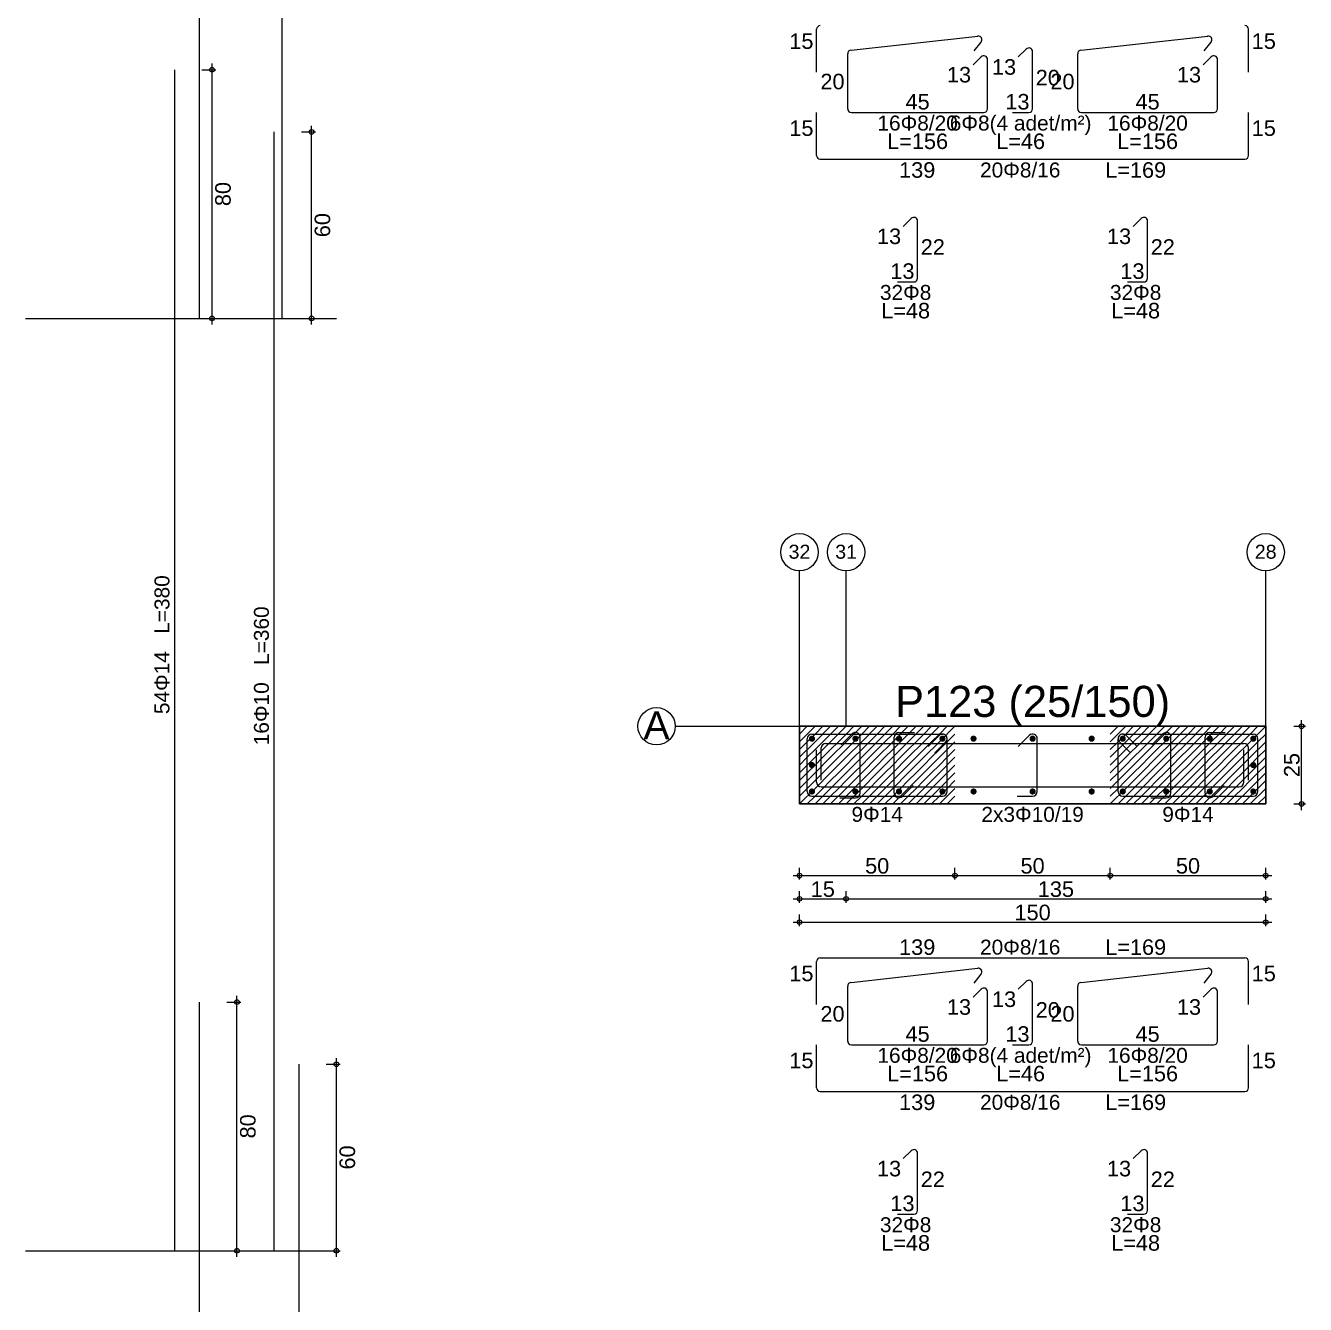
# Model space of a CAD drawing. Header units: millimetres. Extents: x 2232 to 85269, y -3593 to 5869.
# Drawn here: x 70782 to 71399, y -265 to 353 of the extents above; entities that cross this region are included whole.
import ezdxf

# ---------------------------------------------------------------- set-up
doc = ezdxf.new("R2010")
doc.units = ezdxf.units.MM
doc.linetypes.add('CENTER2', pattern=[112.5, 75, -12.5, 12.5, -12.5])
for name, color, linetype in [('Donatı Topl. Uzun. Yazısı', 7, 'Continuous'), ('Donatı Uz. Yazısı', 7, 'Continuous'), ('Donatı Yazısı', 7, 'Continuous'), ('Donatı Çizgisi', 7, 'Continuous'), ('Panel', 7, 'Continuous'), ('Standart', 7, 'Continuous'), ('Ölçülendirme', 7, 'Continuous')]:
    doc.layers.add(name, color=color, linetype=linetype)
doc.styles.add('arial_1_18', font='arial.ttf', dxfattribs={"height": 0.2})

# ---------------------------------------------------------------- blocks, each defined once
blk = doc.blocks.new('IDE824Entity7263')
at = {"layer": 'Donatı Çizgisi', "linetype": 'Continuous', "lineweight": 5}
h = blk.add_hatch(color=5, dxfattribs=at)
edge = h.paths.add_edge_path(flags=0)
edge.add_arc((21488.83, 1124), 1, 0, 360)
h = blk.add_hatch(color=5, dxfattribs=at)
edge = h.paths.add_edge_path(flags=0)
edge.add_arc((21502.83, 1124), 1, 0, 360)
h = blk.add_hatch(color=5, dxfattribs=at)
edge = h.paths.add_edge_path(flags=0)
edge.add_arc((21516.83, 1124), 1, 0, 360)
h = blk.add_hatch(color=5, dxfattribs=at)
edge = h.paths.add_edge_path(flags=0)
edge.add_arc((21530.83, 1124), 1, 0, 360)
h = blk.add_hatch(color=5, dxfattribs=at)
edge = h.paths.add_edge_path(flags=0)
edge.add_arc((21540.83, 1124), 1, 0, 360)
h = blk.add_hatch(color=5, dxfattribs=at)
edge = h.paths.add_edge_path(flags=0)
edge.add_arc((21559.83, 1124), 1, 0, 360)
h = blk.add_hatch(color=5, dxfattribs=at)
edge = h.paths.add_edge_path(flags=0)
edge.add_arc((21578.83, 1124), 1, 0, 360)
h = blk.add_hatch(color=5, dxfattribs=at)
edge = h.paths.add_edge_path(flags=0)
edge.add_arc((21588.83, 1124), 1, 0, 360)
h = blk.add_hatch(color=5, dxfattribs=at)
edge = h.paths.add_edge_path(flags=0)
edge.add_arc((21602.83, 1124), 1, 0, 360)
h = blk.add_hatch(color=5, dxfattribs=at)
edge = h.paths.add_edge_path(flags=0)
edge.add_arc((21616.83, 1124), 1, 0, 360)
h = blk.add_hatch(color=5, dxfattribs=at)
edge = h.paths.add_edge_path(flags=0)
edge.add_arc((21630.83, 1124), 1, 0, 360)
h = blk.add_hatch(color=5, dxfattribs=at)
edge = h.paths.add_edge_path(flags=0)
edge.add_arc((21488.83, 1115.5), 1, 0, 360)
h = blk.add_hatch(color=5, dxfattribs=at)
edge = h.paths.add_edge_path(flags=0)
edge.add_arc((21630.83, 1115.5), 1, 0, 360)
h = blk.add_hatch(color=5, dxfattribs=at)
edge = h.paths.add_edge_path(flags=0)
edge.add_arc((21488.83, 1107), 1, 0, 360)
h = blk.add_hatch(color=5, dxfattribs=at)
edge = h.paths.add_edge_path(flags=0)
edge.add_arc((21502.83, 1107), 1, 0, 360)
h = blk.add_hatch(color=5, dxfattribs=at)
edge = h.paths.add_edge_path(flags=0)
edge.add_arc((21516.83, 1107), 1, 0, 360)
h = blk.add_hatch(color=5, dxfattribs=at)
edge = h.paths.add_edge_path(flags=0)
edge.add_arc((21530.83, 1107), 1, 0, 360)
h = blk.add_hatch(color=5, dxfattribs=at)
edge = h.paths.add_edge_path(flags=0)
edge.add_arc((21540.83, 1107), 1, 0, 360)
h = blk.add_hatch(color=5, dxfattribs=at)
edge = h.paths.add_edge_path(flags=0)
edge.add_arc((21559.83, 1107), 1, 0, 360)
h = blk.add_hatch(color=5, dxfattribs=at)
edge = h.paths.add_edge_path(flags=0)
edge.add_arc((21578.83, 1107), 1, 0, 360)
h = blk.add_hatch(color=5, dxfattribs=at)
edge = h.paths.add_edge_path(flags=0)
edge.add_arc((21588.83, 1107), 1, 0, 360)
h = blk.add_hatch(color=5, dxfattribs=at)
edge = h.paths.add_edge_path(flags=0)
edge.add_arc((21602.83, 1107), 1, 0, 360)
h = blk.add_hatch(color=5, dxfattribs=at)
edge = h.paths.add_edge_path(flags=0)
edge.add_arc((21616.83, 1107), 1, 0, 360)
h = blk.add_hatch(color=5, dxfattribs=at)
edge = h.paths.add_edge_path(flags=0)
edge.add_arc((21630.83, 1107), 1, 0, 360)
at = {"layer": 'Donatı Çizgisi', "color": 5, "linetype": 'Continuous', "lineweight": 5}
for points in [[(21291.83, 1259.24), (21291.83, 1554.24)], [(21318.43, 1259.24), (21318.43, 1554.24)], [(21283.83, 959.24), (21283.83, 1339.24)], [(21315.83, 959.24), (21315.83, 1319.24)], [(21291.83, 559.24), (21291.83, 1039.24)], [(21323.83, 559.24), (21323.83, 1019.24)]]:
    blk.add_lwpolyline(points, dxfattribs=at)
at = {"layer": 'Donatı Çizgisi', "color": 1, "linetype": 'Continuous', "lineweight": 5}
for points in [[(21490.33, 1338.46), (21490.33, 1352.26)], [(21629.33, 1338.46), (21629.33, 1352.26)], [(21501.4, 1345.58), (21542.17, 1350.11)], [(21540.99, 1345.35), (21543.24, 1348.17)], [(21575.4, 1345.58), (21616.17, 1350.11)], [(21614.99, 1345.35), (21617.24, 1348.17)], [(21500.33, 1326.66), (21500.33, 1344.39)], [(21540.73, 1340.86), (21543.28, 1343.41)], [(21545.33, 1326.66), (21545.33, 1342.56)], [(21555.23, 1343.36), (21557.78, 1345.91)], [(21559.83, 1326.66), (21559.83, 1345.06)], [(21574.33, 1326.66), (21574.33, 1344.39)], [(21614.73, 1340.86), (21617.28, 1343.41)], [(21619.33, 1326.66), (21619.33, 1342.56)], [(21490.33, 1311.66), (21490.33, 1325.46)], [(21501.53, 1325.46), (21544.13, 1325.46)], [(21553.33, 1325.46), (21558.63, 1325.46)], [(21575.53, 1325.46), (21618.13, 1325.46)], [(21629.33, 1311.66), (21629.33, 1325.46)], [(21491.53, 1310.46), (21628.13, 1310.46)], [(21518.23, 1288.86), (21520.78, 1291.41)], [(21522.83, 1272.16), (21522.83, 1290.56)], [(21592.23, 1288.86), (21594.78, 1291.41)], [(21596.83, 1272.16), (21596.83, 1290.56)], [(21516.33, 1270.96), (21521.63, 1270.96)], [(21590.33, 1270.96), (21595.63, 1270.96)], [(21488.83, 1125.5), (21530.83, 1125.5)], [(21498.23, 1122.03), (21501.77, 1125.56)], [(21504.33, 1106.5), (21504.33, 1124.5)], [(21515.33, 1106.5), (21515.33, 1124.5)], [(21516.83, 1126), (21521.83, 1126)], [(21526.23, 1121.53), (21529.77, 1125.06)], [(21555.23, 1121.53), (21558.77, 1125.06)], [(21588.83, 1125.5), (21630.83, 1125.5)], [(21589.89, 1125.06), (21593.43, 1121.53)], [(21598.23, 1122.03), (21601.77, 1125.56)], [(21604.33, 1106.5), (21604.33, 1124.5)], [(21615.33, 1106.5), (21615.33, 1124.5)], [(21616.83, 1126), (21621.83, 1126)], [(21487.33, 1107), (21487.33, 1124)], [(21490.33, 1110), (21490.33, 1120.4)], [(21491.83, 1110.6), (21491.83, 1121)], [(21493.33, 1122.5), (21627.83, 1122.5)], [(21528.35, 1119.4), (21531.89, 1122.94)], [(21532.33, 1107), (21532.33, 1124)], [(21561.33, 1107), (21561.33, 1124)], [(21587.33, 1107), (21587.33, 1124)], [(21587.77, 1122.94), (21591.3, 1119.4)], [(21627.83, 1110), (21627.83, 1120.4)], [(21629.33, 1110.6), (21629.33, 1121)], [(21632.33, 1107), (21632.33, 1124)], [(21491.83, 1108.5), (21626.33, 1108.5)], [(21517.89, 1105.44), (21521.43, 1108.97)], [(21617.89, 1105.44), (21621.43, 1108.97)], [(21488.83, 1105.5), (21530.83, 1105.5)], [(21497.83, 1105), (21502.83, 1105)], [(21554.83, 1105.5), (21559.83, 1105.5)], [(21588.83, 1105.5), (21630.83, 1105.5)], [(21597.83, 1105), (21602.83, 1105)], [(21490.33, 1038.46), (21490.33, 1052.26)], [(21491.53, 1053.46), (21628.13, 1053.46)], [(21501.4, 1045.58), (21542.17, 1050.11)], [(21575.4, 1045.58), (21616.17, 1050.11)], [(21629.33, 1038.46), (21629.33, 1052.26)], [(21540.99, 1045.35), (21543.24, 1048.17)], [(21555.23, 1043.36), (21557.78, 1045.91)], [(21614.99, 1045.35), (21617.24, 1048.17)], [(21500.33, 1026.66), (21500.33, 1044.39)], [(21540.73, 1040.86), (21543.28, 1043.41)], [(21545.33, 1026.66), (21545.33, 1042.56)], [(21559.83, 1026.66), (21559.83, 1045.06)], [(21574.33, 1026.66), (21574.33, 1044.39)], [(21614.73, 1040.86), (21617.28, 1043.41)], [(21619.33, 1026.66), (21619.33, 1042.56)], [(21490.33, 1011.66), (21490.33, 1025.46)], [(21501.53, 1025.46), (21544.13, 1025.46)], [(21553.33, 1025.46), (21558.63, 1025.46)], [(21575.53, 1025.46), (21618.13, 1025.46)], [(21629.33, 1011.66), (21629.33, 1025.46)], [(21491.53, 1010.46), (21628.13, 1010.46)], [(21518.23, 988.86), (21520.78, 991.41)], [(21522.83, 972.16), (21522.83, 990.56)], [(21592.23, 988.86), (21594.78, 991.41)], [(21596.83, 972.16), (21596.83, 990.56)], [(21516.33, 970.96), (21521.63, 970.96)], [(21590.33, 970.96), (21595.63, 970.96)]]:
    blk.add_lwpolyline(points, dxfattribs=at)
for centre, radius, start, end in [((21491.53, 1352.26), 1.2, 90, 180), ((21628.13, 1352.26), 1.2, 360, 90), ((21542.31, 1348.92), 1.2, 321.3402, 96.3402), ((21616.31, 1348.92), 1.2, 321.3402, 96.3402), ((21501.53, 1344.39), 1.2, 96.3402, 180), ((21544.13, 1342.56), 1.2, 0, 135), ((21558.63, 1345.06), 1.2, 0, 135), ((21575.53, 1344.39), 1.2, 96.3402, 180), ((21618.13, 1342.56), 1.2, 0, 135), ((21501.53, 1326.66), 1.2, 180, 270), ((21544.13, 1326.66), 1.2, 270, 0), ((21558.63, 1326.66), 1.2, 270, 0), ((21575.53, 1326.66), 1.2, 180, 270), ((21618.13, 1326.66), 1.2, 270, 0), ((21491.53, 1311.66), 1.2, 180, 270), ((21628.13, 1311.66), 1.2, 270, 0), ((21521.63, 1290.56), 1.2, 0, 135), ((21595.63, 1290.56), 1.2, 0, 135), ((21521.63, 1272.16), 1.2, 270, 0), ((21595.63, 1272.16), 1.2, 270, 0), ((21488.83, 1124), 1.5, 90, 180), ((21502.83, 1124.5), 1.5, 0, 135), ((21516.83, 1124.5), 1.5, 90, 180), ((21530.83, 1124), 1.5, 0, 135), ((21530.83, 1124), 1.5, 315, 90), ((21559.83, 1124), 1.5, 0, 135), ((21588.83, 1124), 1.5, 90, 225), ((21588.83, 1124), 1.5, 45, 180), ((21602.83, 1124.5), 1.5, 0, 135), ((21616.83, 1124.5), 1.5, 90, 180), ((21630.83, 1124), 1.5, 0, 90), ((21493.33, 1121), 1.5, 90, 180), ((21627.83, 1121), 1.5, 0, 90), ((21491.83, 1110), 1.5, 180, 270), ((21626.33, 1110), 1.5, 270, 0), ((21488.83, 1107), 1.5, 180, 270), ((21502.83, 1106.5), 1.5, 270, 0), ((21516.83, 1106.5), 1.5, 180, 315), ((21530.83, 1107), 1.5, 270, 0), ((21559.83, 1107), 1.5, 270, 0), ((21588.83, 1107), 1.5, 180, 270), ((21602.83, 1106.5), 1.5, 270, 0), ((21616.83, 1106.5), 1.5, 180, 315), ((21630.83, 1107), 1.5, 270, 360), ((21491.53, 1052.26), 1.2, 90, 180), ((21542.31, 1048.92), 1.2, 321.3402, 96.3402), ((21616.31, 1048.92), 1.2, 321.3402, 96.3402), ((21628.13, 1052.26), 1.2, 360, 90), ((21558.63, 1045.06), 1.2, 0, 135), ((21501.53, 1044.39), 1.2, 96.3402, 180), ((21544.13, 1042.56), 1.2, 0, 135), ((21575.53, 1044.39), 1.2, 96.3402, 180), ((21618.13, 1042.56), 1.2, 0, 135), ((21501.53, 1026.66), 1.2, 180, 270), ((21544.13, 1026.66), 1.2, 270, 0), ((21558.63, 1026.66), 1.2, 270, 0), ((21575.53, 1026.66), 1.2, 180, 270), ((21618.13, 1026.66), 1.2, 270, 0), ((21491.53, 1011.66), 1.2, 180, 270), ((21628.13, 1011.66), 1.2, 270, 0), ((21521.63, 990.56), 1.2, 0, 135), ((21595.63, 990.56), 1.2, 0, 135), ((21521.63, 972.16), 1.2, 270, 0), ((21595.63, 972.16), 1.2, 270, 0)]:
    blk.add_arc(centre, radius, start, end, dxfattribs=at)
at = {"layer": 'Panel', "color": 1, "linetype": 'Continuous', "lineweight": 5}
for points in [[(21235.83, 1259.24), (21335.83, 1259.24)], [(21235.83, 959.24), (21335.83, 959.24)]]:
    blk.add_lwpolyline(points, dxfattribs=at)
at = {"layer": 'Panel', "color": 250, "linetype": 'CENTER2', "lineweight": 5}
for points in [[(21484.83, 1128), (21484.83, 1178)], [(21499.83, 1128), (21499.83, 1178)], [(21634.83, 1128), (21634.83, 1178)], [(21444.83, 1128), (21484.83, 1128)]]:
    blk.add_lwpolyline(points, dxfattribs=at)
at = {"layer": 'Panel', "color": 251, "linetype": 'Continuous', "lineweight": -3}
for points in [[(21484.83, 1123), (21489.83, 1128)], [(21484.83, 1125.5), (21487.33, 1128)], [(21487.33, 1123), (21489.83, 1125.5)], [(21489.83, 1123), (21494.83, 1128)], [(21489.83, 1125.5), (21492.33, 1128)], [(21492.33, 1123), (21494.83, 1125.5)], [(21494.83, 1123), (21499.83, 1128)], [(21494.83, 1125.5), (21497.33, 1128)], [(21497.33, 1123), (21499.83, 1125.5)], [(21499.83, 1123), (21504.83, 1128)], [(21499.83, 1125.5), (21502.33, 1128)], [(21502.33, 1123), (21504.83, 1125.5)], [(21504.83, 1123), (21509.83, 1128)], [(21504.83, 1125.5), (21507.33, 1128)], [(21507.33, 1123), (21509.83, 1125.5)], [(21509.83, 1123), (21514.83, 1128)], [(21509.83, 1125.5), (21512.33, 1128)], [(21512.33, 1123), (21514.83, 1125.5)], [(21514.83, 1123), (21519.83, 1128)], [(21514.83, 1125.5), (21517.33, 1128)], [(21517.33, 1123), (21519.83, 1125.5)], [(21519.83, 1123), (21524.83, 1128)], [(21519.83, 1125.5), (21522.33, 1128)], [(21522.33, 1123), (21524.83, 1125.5)], [(21524.83, 1123), (21529.83, 1128)], [(21524.83, 1125.5), (21527.33, 1128)], [(21527.33, 1123), (21529.83, 1125.5)], [(21529.83, 1123), (21534.83, 1128)], [(21529.83, 1125.5), (21532.33, 1128)], [(21532.33, 1123), (21534.83, 1125.5)], [(21584.83, 1123), (21589.83, 1128)], [(21584.83, 1125.5), (21587.33, 1128)], [(21587.33, 1123), (21589.83, 1125.5)], [(21589.83, 1123), (21594.83, 1128)], [(21589.83, 1125.5), (21592.33, 1128)], [(21592.33, 1123), (21594.83, 1125.5)], [(21594.83, 1123), (21599.83, 1128)], [(21594.83, 1125.5), (21597.33, 1128)], [(21597.33, 1123), (21599.83, 1125.5)], [(21599.83, 1123), (21604.83, 1128)], [(21599.83, 1125.5), (21602.33, 1128)], [(21602.33, 1123), (21604.83, 1125.5)], [(21604.83, 1123), (21609.83, 1128)], [(21604.83, 1125.5), (21607.33, 1128)], [(21607.33, 1123), (21609.83, 1125.5)], [(21609.83, 1123), (21614.83, 1128)], [(21609.83, 1125.5), (21612.33, 1128)], [(21612.33, 1123), (21614.83, 1125.5)], [(21614.83, 1123), (21619.83, 1128)], [(21614.83, 1125.5), (21617.33, 1128)], [(21617.33, 1123), (21619.83, 1125.5)], [(21619.83, 1123), (21624.83, 1128)], [(21619.83, 1125.5), (21622.33, 1128)], [(21622.33, 1123), (21624.83, 1125.5)], [(21624.83, 1123), (21629.83, 1128)], [(21624.83, 1125.5), (21627.33, 1128)], [(21627.33, 1123), (21629.83, 1125.5)], [(21629.83, 1123), (21634.83, 1128)], [(21629.83, 1125.5), (21632.33, 1128)], [(21632.33, 1123), (21634.83, 1125.5)], [(21484.83, 1118), (21489.83, 1123)], [(21484.83, 1120.5), (21487.33, 1123)], [(21487.33, 1118), (21489.83, 1120.5)], [(21489.83, 1118), (21494.83, 1123)], [(21489.83, 1120.5), (21492.33, 1123)], [(21492.33, 1118), (21494.83, 1120.5)], [(21494.83, 1118), (21499.83, 1123)], [(21494.83, 1120.5), (21497.33, 1123)], [(21497.33, 1118), (21499.83, 1120.5)], [(21499.83, 1118), (21504.83, 1123)], [(21499.83, 1120.5), (21502.33, 1123)], [(21502.33, 1118), (21504.83, 1120.5)], [(21504.83, 1118), (21509.83, 1123)], [(21504.83, 1120.5), (21507.33, 1123)], [(21507.33, 1118), (21509.83, 1120.5)], [(21509.83, 1118), (21514.83, 1123)], [(21509.83, 1120.5), (21512.33, 1123)], [(21512.33, 1118), (21514.83, 1120.5)], [(21514.83, 1118), (21519.83, 1123)], [(21514.83, 1120.5), (21517.33, 1123)], [(21517.33, 1118), (21519.83, 1120.5)], [(21519.83, 1118), (21524.83, 1123)], [(21519.83, 1120.5), (21522.33, 1123)], [(21522.33, 1118), (21524.83, 1120.5)], [(21524.83, 1118), (21529.83, 1123)], [(21524.83, 1120.5), (21527.33, 1123)], [(21527.33, 1118), (21529.83, 1120.5)], [(21529.83, 1118), (21534.83, 1123)], [(21529.83, 1120.5), (21532.33, 1123)], [(21532.33, 1118), (21534.83, 1120.5)], [(21584.83, 1118), (21589.83, 1123)], [(21584.83, 1120.5), (21587.33, 1123)], [(21587.33, 1118), (21589.83, 1120.5)], [(21589.83, 1118), (21594.83, 1123)], [(21589.83, 1120.5), (21592.33, 1123)], [(21592.33, 1118), (21594.83, 1120.5)], [(21594.83, 1118), (21599.83, 1123)], [(21594.83, 1120.5), (21597.33, 1123)], [(21597.33, 1118), (21599.83, 1120.5)], [(21599.83, 1118), (21604.83, 1123)], [(21599.83, 1120.5), (21602.33, 1123)], [(21602.33, 1118), (21604.83, 1120.5)], [(21604.83, 1118), (21609.83, 1123)], [(21604.83, 1120.5), (21607.33, 1123)], [(21607.33, 1118), (21609.83, 1120.5)], [(21609.83, 1118), (21614.83, 1123)], [(21609.83, 1120.5), (21612.33, 1123)], [(21612.33, 1118), (21614.83, 1120.5)], [(21614.83, 1118), (21619.83, 1123)], [(21614.83, 1120.5), (21617.33, 1123)], [(21617.33, 1118), (21619.83, 1120.5)], [(21619.83, 1118), (21624.83, 1123)], [(21619.83, 1120.5), (21622.33, 1123)], [(21622.33, 1118), (21624.83, 1120.5)], [(21624.83, 1118), (21629.83, 1123)], [(21624.83, 1120.5), (21627.33, 1123)], [(21627.33, 1118), (21629.83, 1120.5)], [(21629.83, 1118), (21634.83, 1123)], [(21629.83, 1120.5), (21632.33, 1123)], [(21632.33, 1118), (21634.83, 1120.5)], [(21484.83, 1113), (21489.83, 1118)], [(21484.83, 1115.5), (21487.33, 1118)], [(21489.83, 1113), (21494.83, 1118)], [(21489.83, 1115.5), (21492.33, 1118)], [(21494.83, 1113), (21499.83, 1118)], [(21494.83, 1115.5), (21497.33, 1118)], [(21499.83, 1113), (21504.83, 1118)], [(21499.83, 1115.5), (21502.33, 1118)], [(21504.83, 1113), (21509.83, 1118)], [(21504.83, 1115.5), (21507.33, 1118)], [(21509.83, 1113), (21514.83, 1118)], [(21509.83, 1115.5), (21512.33, 1118)], [(21514.83, 1113), (21519.83, 1118)], [(21514.83, 1115.5), (21517.33, 1118)], [(21519.83, 1113), (21524.83, 1118)], [(21519.83, 1115.5), (21522.33, 1118)], [(21524.83, 1113), (21529.83, 1118)], [(21524.83, 1115.5), (21527.33, 1118)], [(21529.83, 1113), (21534.83, 1118)], [(21529.83, 1115.5), (21532.33, 1118)], [(21584.83, 1113), (21589.83, 1118)], [(21584.83, 1115.5), (21587.33, 1118)], [(21589.83, 1113), (21594.83, 1118)], [(21589.83, 1115.5), (21592.33, 1118)], [(21594.83, 1113), (21599.83, 1118)], [(21594.83, 1115.5), (21597.33, 1118)], [(21599.83, 1113), (21604.83, 1118)], [(21599.83, 1115.5), (21602.33, 1118)], [(21604.83, 1113), (21609.83, 1118)], [(21604.83, 1115.5), (21607.33, 1118)], [(21609.83, 1113), (21614.83, 1118)], [(21609.83, 1115.5), (21612.33, 1118)], [(21614.83, 1113), (21619.83, 1118)], [(21614.83, 1115.5), (21617.33, 1118)], [(21619.83, 1113), (21624.83, 1118)], [(21619.83, 1115.5), (21622.33, 1118)], [(21624.83, 1113), (21629.83, 1118)], [(21624.83, 1115.5), (21627.33, 1118)], [(21629.83, 1113), (21634.83, 1118)], [(21629.83, 1115.5), (21632.33, 1118)], [(21484.83, 1108), (21489.83, 1113)], [(21484.83, 1110.5), (21487.33, 1113)], [(21487.33, 1113), (21489.83, 1115.5)], [(21489.83, 1108), (21494.83, 1113)], [(21489.83, 1110.5), (21492.33, 1113)], [(21492.33, 1113), (21494.83, 1115.5)], [(21494.83, 1108), (21499.83, 1113)], [(21494.83, 1110.5), (21497.33, 1113)], [(21497.33, 1113), (21499.83, 1115.5)], [(21499.83, 1108), (21504.83, 1113)], [(21499.83, 1110.5), (21502.33, 1113)], [(21502.33, 1113), (21504.83, 1115.5)], [(21504.83, 1108), (21509.83, 1113)], [(21504.83, 1110.5), (21507.33, 1113)], [(21507.33, 1113), (21509.83, 1115.5)], [(21509.83, 1108), (21514.83, 1113)], [(21509.83, 1110.5), (21512.33, 1113)], [(21512.33, 1113), (21514.83, 1115.5)], [(21514.83, 1108), (21519.83, 1113)], [(21514.83, 1110.5), (21517.33, 1113)], [(21517.33, 1113), (21519.83, 1115.5)], [(21519.83, 1108), (21524.83, 1113)], [(21519.83, 1110.5), (21522.33, 1113)], [(21522.33, 1113), (21524.83, 1115.5)], [(21524.83, 1108), (21529.83, 1113)], [(21524.83, 1110.5), (21527.33, 1113)], [(21527.33, 1113), (21529.83, 1115.5)], [(21529.83, 1108), (21534.83, 1113)], [(21529.83, 1110.5), (21532.33, 1113)], [(21532.33, 1113), (21534.83, 1115.5)], [(21584.83, 1108), (21589.83, 1113)], [(21584.83, 1110.5), (21587.33, 1113)], [(21587.33, 1113), (21589.83, 1115.5)], [(21589.83, 1108), (21594.83, 1113)], [(21589.83, 1110.5), (21592.33, 1113)], [(21592.33, 1113), (21594.83, 1115.5)], [(21594.83, 1108), (21599.83, 1113)], [(21594.83, 1110.5), (21597.33, 1113)], [(21597.33, 1113), (21599.83, 1115.5)], [(21599.83, 1108), (21604.83, 1113)], [(21599.83, 1110.5), (21602.33, 1113)], [(21602.33, 1113), (21604.83, 1115.5)], [(21604.83, 1108), (21609.83, 1113)], [(21604.83, 1110.5), (21607.33, 1113)], [(21607.33, 1113), (21609.83, 1115.5)], [(21609.83, 1108), (21614.83, 1113)], [(21609.83, 1110.5), (21612.33, 1113)], [(21612.33, 1113), (21614.83, 1115.5)], [(21614.83, 1108), (21619.83, 1113)], [(21614.83, 1110.5), (21617.33, 1113)], [(21617.33, 1113), (21619.83, 1115.5)], [(21619.83, 1108), (21624.83, 1113)], [(21619.83, 1110.5), (21622.33, 1113)], [(21622.33, 1113), (21624.83, 1115.5)], [(21624.83, 1108), (21629.83, 1113)], [(21624.83, 1110.5), (21627.33, 1113)], [(21627.33, 1113), (21629.83, 1115.5)], [(21629.83, 1108), (21634.83, 1113)], [(21629.83, 1110.5), (21632.33, 1113)], [(21632.33, 1113), (21634.83, 1115.5)], [(21484.83, 1103), (21489.83, 1108)], [(21484.83, 1105.5), (21487.33, 1108)], [(21487.33, 1108), (21489.83, 1110.5)], [(21489.83, 1103), (21494.83, 1108)], [(21489.83, 1105.5), (21492.33, 1108)], [(21492.33, 1108), (21494.83, 1110.5)], [(21494.83, 1103), (21499.83, 1108)], [(21494.83, 1105.5), (21497.33, 1108)], [(21497.33, 1108), (21499.83, 1110.5)], [(21499.83, 1103), (21504.83, 1108)], [(21499.83, 1105.5), (21502.33, 1108)], [(21502.33, 1108), (21504.83, 1110.5)], [(21504.83, 1103), (21509.83, 1108)], [(21504.83, 1105.5), (21507.33, 1108)], [(21507.33, 1108), (21509.83, 1110.5)], [(21509.83, 1103), (21514.83, 1108)], [(21509.83, 1105.5), (21512.33, 1108)], [(21512.33, 1108), (21514.83, 1110.5)], [(21514.83, 1103), (21519.83, 1108)], [(21514.83, 1105.5), (21517.33, 1108)], [(21517.33, 1108), (21519.83, 1110.5)], [(21519.83, 1103), (21524.83, 1108)], [(21519.83, 1105.5), (21522.33, 1108)], [(21522.33, 1108), (21524.83, 1110.5)], [(21524.83, 1103), (21529.83, 1108)], [(21524.83, 1105.5), (21527.33, 1108)], [(21527.33, 1108), (21529.83, 1110.5)], [(21529.83, 1103), (21534.83, 1108)], [(21529.83, 1105.5), (21532.33, 1108)], [(21532.33, 1108), (21534.83, 1110.5)], [(21584.83, 1103), (21589.83, 1108)], [(21584.83, 1105.5), (21587.33, 1108)], [(21587.33, 1108), (21589.83, 1110.5)], [(21589.83, 1103), (21594.83, 1108)], [(21589.83, 1105.5), (21592.33, 1108)], [(21592.33, 1108), (21594.83, 1110.5)], [(21594.83, 1103), (21599.83, 1108)], [(21594.83, 1105.5), (21597.33, 1108)], [(21597.33, 1108), (21599.83, 1110.5)], [(21599.83, 1103), (21604.83, 1108)], [(21599.83, 1105.5), (21602.33, 1108)], [(21602.33, 1108), (21604.83, 1110.5)], [(21604.83, 1103), (21609.83, 1108)], [(21604.83, 1105.5), (21607.33, 1108)], [(21607.33, 1108), (21609.83, 1110.5)], [(21609.83, 1103), (21614.83, 1108)], [(21609.83, 1105.5), (21612.33, 1108)], [(21612.33, 1108), (21614.83, 1110.5)], [(21614.83, 1103), (21619.83, 1108)], [(21614.83, 1105.5), (21617.33, 1108)], [(21617.33, 1108), (21619.83, 1110.5)], [(21619.83, 1103), (21624.83, 1108)], [(21619.83, 1105.5), (21622.33, 1108)], [(21622.33, 1108), (21624.83, 1110.5)], [(21624.83, 1103), (21629.83, 1108)], [(21624.83, 1105.5), (21627.33, 1108)], [(21627.33, 1108), (21629.83, 1110.5)], [(21629.83, 1103), (21634.83, 1108)], [(21629.83, 1105.5), (21632.33, 1108)], [(21632.33, 1108), (21634.83, 1110.5)], [(21487.33, 1103), (21489.83, 1105.5)], [(21492.33, 1103), (21494.83, 1105.5)], [(21497.33, 1103), (21499.83, 1105.5)], [(21502.33, 1103), (21504.83, 1105.5)], [(21507.33, 1103), (21509.83, 1105.5)], [(21512.33, 1103), (21514.83, 1105.5)], [(21517.33, 1103), (21519.83, 1105.5)], [(21522.33, 1103), (21524.83, 1105.5)], [(21527.33, 1103), (21529.83, 1105.5)], [(21532.33, 1103), (21534.83, 1105.5)], [(21587.33, 1103), (21589.83, 1105.5)], [(21592.33, 1103), (21594.83, 1105.5)], [(21597.33, 1103), (21599.83, 1105.5)], [(21602.33, 1103), (21604.83, 1105.5)], [(21607.33, 1103), (21609.83, 1105.5)], [(21612.33, 1103), (21614.83, 1105.5)], [(21617.33, 1103), (21619.83, 1105.5)], [(21622.33, 1103), (21624.83, 1105.5)], [(21627.33, 1103), (21629.83, 1105.5)], [(21632.33, 1103), (21634.83, 1105.5)]]:
    blk.add_lwpolyline(points, dxfattribs=at)
at = {"layer": 'Panel', "color": 33, "linetype": 'Continuous', "lineweight": -3}
for points in [[(21484.83, 1128), (21634.83, 1128)], [(21484.83, 1103), (21484.83, 1128)], [(21634.83, 1103), (21634.83, 1128)], [(21484.83, 1103), (21634.83, 1103)]]:
    blk.add_lwpolyline(points, dxfattribs=at)
at = {"layer": 'Panel', "color": 30, "linetype": 'Continuous', "lineweight": 5}
for centre in [(21484.83, 1184), (21499.83, 1184), (21634.83, 1184), (21438.83, 1128)]:
    blk.add_circle(centre, 6, dxfattribs=at)
at = {"layer": 'Ölçülendirme', "color": 1, "linetype": 'Continuous', "lineweight": 5}
for points in [[(21292.58, 1339.24), (21297.08, 1339.24)], [(21295.83, 1257.24), (21295.83, 1341.24)], [(21324.58, 1319.24), (21329.08, 1319.24)], [(21327.83, 1257.24), (21327.83, 1321.24)], [(21292.58, 1259.24), (21297.08, 1259.24)], [(21324.58, 1259.24), (21329.08, 1259.24)], [(21300.58, 1039.24), (21305.08, 1039.24)], [(21303.83, 957.24), (21303.83, 1041.24)], [(21335.83, 957.24), (21335.83, 1021.24)], [(21332.58, 1019.24), (21337.08, 1019.24)], [(21300.58, 959.24), (21305.08, 959.24)], [(21332.58, 959.24), (21337.08, 959.24)]]:
    blk.add_lwpolyline(points, dxfattribs=at)
at = {"layer": 'Ölçülendirme', "color": 5, "linetype": 'Continuous', "lineweight": 5}
for points in [[(21646.35, 1101), (21646.35, 1130)], [(21643.85, 1128), (21647.6, 1128)], [(21643.85, 1103), (21647.6, 1103)], [(21482.83, 1079.96), (21636.83, 1079.96)], [(21484.83, 1078.71), (21484.83, 1082.46)], [(21534.83, 1078.71), (21534.83, 1082.46)], [(21584.83, 1078.71), (21584.83, 1082.46)], [(21634.83, 1078.71), (21634.83, 1082.46)], [(21484.83, 1071.21), (21484.83, 1074.96)], [(21499.83, 1071.21), (21499.83, 1074.96)], [(21634.83, 1071.21), (21634.83, 1074.96)], [(21482.83, 1072.46), (21636.83, 1072.46)], [(21484.83, 1063.71), (21484.83, 1067.46)], [(21634.83, 1063.71), (21634.83, 1067.46)], [(21482.83, 1064.96), (21636.83, 1064.96)]]:
    blk.add_lwpolyline(points, dxfattribs=at)
at = {"layer": 'Ölçülendirme', "color": 1, "linetype": 'Continuous', "lineweight": 5}
for centre in [(21295.83, 1339.24), (21327.83, 1319.24), (21295.83, 1259.24), (21327.83, 1259.24), (21303.83, 1039.24), (21335.83, 1019.24), (21303.83, 959.24), (21335.83, 959.24)]:
    blk.add_circle(centre, 0.75, dxfattribs=at)
at = {"layer": 'Ölçülendirme', "color": 5, "linetype": 'Continuous', "lineweight": 5}
for centre in [(21646.35, 1128), (21646.35, 1103), (21484.83, 1079.96), (21534.83, 1079.96), (21584.83, 1079.96), (21634.83, 1079.96), (21484.83, 1072.46), (21499.83, 1072.46), (21634.83, 1072.46), (21484.83, 1064.96), (21634.83, 1064.96)]:
    blk.add_circle(centre, 0.75, dxfattribs=at)
at = {"layer": 'Donatı Topl. Uzun. Yazısı', "color": 5, "linetype": 'Continuous', "lineweight": 5, "style": 'arial_1_18'}
for s, p in [('L=156', (21513.02, 1313.74)), ('L=46', (21548.11, 1313.74)), ('L=156', (21587.02, 1313.74)), ('L=169', (21583.18, 1304.5)), ('L=48', (21511.11, 1259.24)), ('L=48', (21585.11, 1259.24)), ('L=169', (21583.18, 1054.42)), ('L=156', (21513.02, 1013.74)), ('L=46', (21548.11, 1013.74)), ('L=156', (21587.02, 1013.74)), ('L=169', (21583.18, 1004.5)), ('L=48', (21511.11, 959.24)), ('L=48', (21585.11, 959.24))]:
    blk.add_text(s, height=5, rotation=360, dxfattribs=at).set_placement(p)
at = {"layer": 'Donatı Uz. Yazısı', "color": 5, "linetype": 'Continuous', "lineweight": 5, "style": 'arial_1_18'}
for s, p in [('15', (21481.56, 1345.96)), ('15', (21630.33, 1345.96)), ('13', (21546.76, 1337.66)), ('13', (21532.26, 1335.16)), ('20', (21560.83, 1334.21)), ('13', (21606.26, 1335.16)), ('20', (21491.56, 1332.96)), ('20', (21565.56, 1332.96)), ('45', (21518.94, 1326.46)), ('13', (21551.06, 1326.46)), ('45', (21592.94, 1326.46)), ('15', (21481.56, 1317.96)), ('15', (21630.33, 1317.96)), ('139', (21516.87, 1304.5)), ('13', (21509.76, 1283.16)), ('22', (21523.83, 1279.71)), ('13', (21583.76, 1283.16)), ('22', (21597.83, 1279.71)), ('13', (21514.06, 1271.96)), ('13', (21588.06, 1271.96)), ('139', (21516.87, 1054.42)), ('15', (21481.56, 1045.96)), ('15', (21630.33, 1045.96)), ('13', (21546.76, 1037.66)), ('20', (21491.56, 1032.96)), ('13', (21532.26, 1035.16)), ('20', (21560.83, 1034.21)), ('20', (21565.56, 1032.96)), ('13', (21606.26, 1035.16)), ('45', (21518.94, 1026.46)), ('13', (21551.06, 1026.46)), ('45', (21592.94, 1026.46)), ('15', (21481.56, 1017.96)), ('15', (21630.33, 1017.96)), ('139', (21516.87, 1004.5)), ('13', (21509.76, 983.16)), ('22', (21523.83, 979.71)), ('13', (21583.76, 983.16)), ('22', (21597.83, 979.71)), ('13', (21514.06, 971.96)), ('13', (21588.06, 971.96))]:
    blk.add_text(s, height=5, rotation=360, dxfattribs=at).set_placement(p)
at = {"layer": 'Donatı Yazısı', "color": 5, "linetype": 'Continuous', "lineweight": 5, "style": 'arial_1_18'}
for s, rotation, p in [('16Φ8/20', 360, (21509.9, 1319.7)), ('6Φ8(4 adet/m²)', 360, (21533.18, 1319.7)), ('16Φ8/20', 360, (21583.9, 1319.7)), ('20Φ8/16', 360, (21542.92, 1304.6)), ('32Φ8', 360, (21510.71, 1265.2)), ('32Φ8', 360, (21584.71, 1265.2)), ('54Φ14   L=380', 90, (21282.1, 1131.9)), ('16Φ10   L=360', 90, (21314.1, 1121.89)), ('9Φ14', 360, (21501.56, 1097.24)), ('2x3Φ10/19', 360, (21543.36, 1097.24)), ('9Φ14', 360, (21601.56, 1097.24)), ('20Φ8/16', 360, (21542.92, 1054.52)), ('16Φ8/20', 360, (21509.9, 1019.7)), ('6Φ8(4 adet/m²)', 360, (21533.18, 1019.7)), ('16Φ8/20', 360, (21583.9, 1019.7)), ('20Φ8/16', 360, (21542.92, 1004.6)), ('32Φ8', 360, (21510.71, 965.2)), ('32Φ8', 360, (21584.71, 965.2))]:
    blk.add_text(s, height=4.8, rotation=rotation, dxfattribs=at).set_placement(p)
at = {"layer": 'Panel', "color": 1, "linetype": 'Continuous', "lineweight": 5, "style": 'arial_1_18'}
for s, height, p in [('32', 4.5, (21481.33, 1181.91)), ('31', 4.5, (21496.33, 1181.91)), ('28', 4.5, (21631.33, 1181.91)), ('P123 (25/150)', 10, (21515.56, 1131)), ('A', 9, (21434.64, 1123.81))]:
    blk.add_text(s, height=height, rotation=360, dxfattribs=at).set_placement(p)
at = {"layer": 'Ölçülendirme', "color": 1, "linetype": 'Continuous', "lineweight": 5, "style": 'arial_1_18'}
for s, p in [('80', (21301.83, 1295.36)), ('60', (21333.83, 1285.36)), ('80', (21309.83, 995.36)), ('60', (21341.83, 985.36))]:
    blk.add_text(s, height=5, rotation=90, dxfattribs=at).set_placement(p)
at = {"layer": 'Ölçülendirme', "color": 5, "linetype": 'Continuous', "lineweight": 5, "style": 'arial_1_18'}
for s, rotation, p in [('25', 450, (21645.72, 1111.62)), ('50', 360, (21505.94, 1080.58)), ('50', 360, (21555.94, 1080.58)), ('50', 360, (21605.94, 1080.58)), ('15', 360, (21488.44, 1073.08)), ('135', 360, (21561.5, 1073.08)), ('150', 360, (21554, 1065.58))]:
    blk.add_text(s, height=5, rotation=rotation, dxfattribs=at).set_placement(p)

msp = doc.modelspace()

# ---------------------------------------------------------------- block references
at = {"layer": 'Standart', "xscale": 1.5, "yscale": 1.5, "zscale": 1.5}
msp.add_blockref('IDE824Entity7263', (38928.03, -1677.57), dxfattribs=at)

doc.saveas('drawing.dxf')
